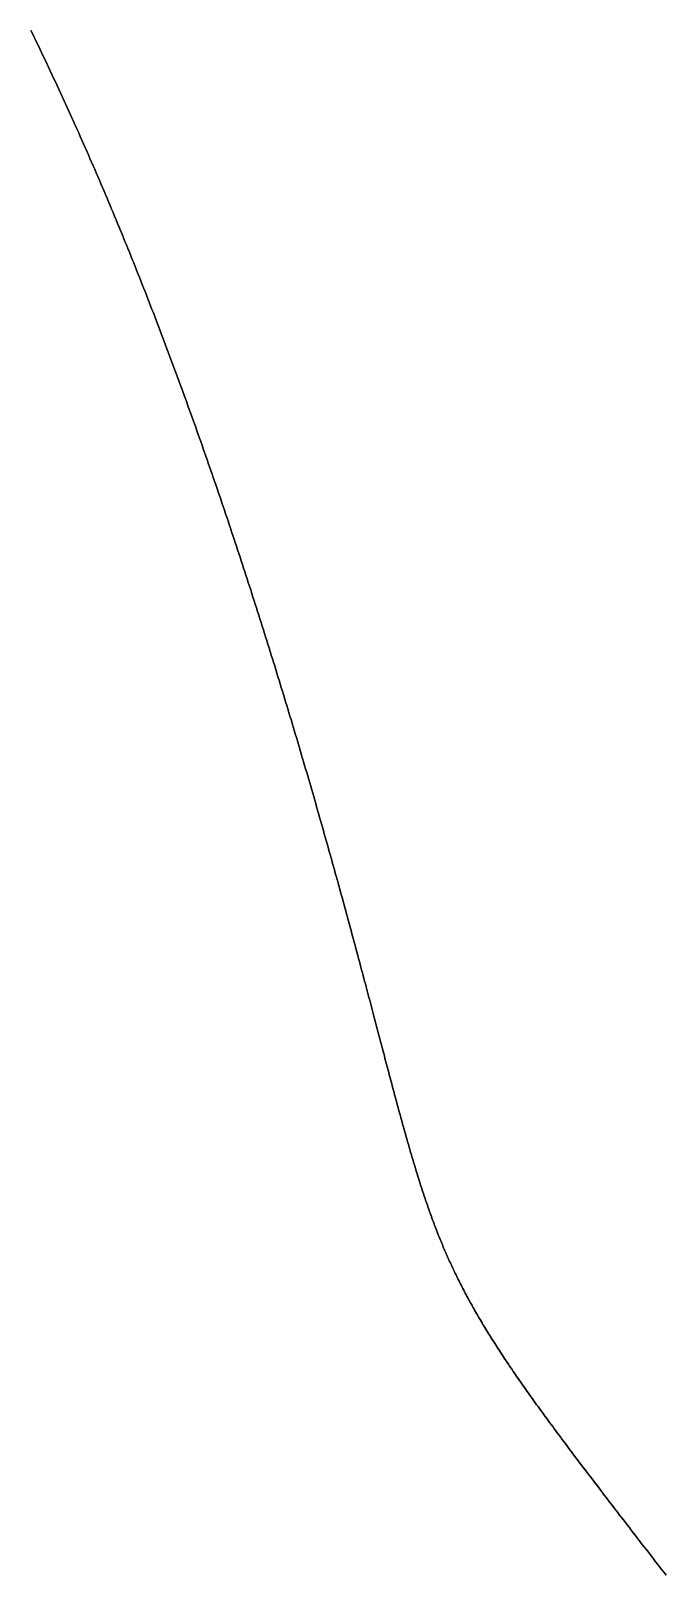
# Model space of a CAD drawing. Header units: inches. Extents: x 130170 to 284068, y 377793 to 804530.
# Drawn here: x 260257.2 to 260278.9, y 748816.8 to 748869.3 of the extents above; entities that cross this region are included whole.
import ezdxf

# ---------------------------------------------------------------- set-up
doc = ezdxf.new("R2010")
doc.units = ezdxf.units.IN
doc.header["$MEASUREMENT"] = 0
doc.layers.add('muni_il', color=7, linetype='Continuous')

msp = doc.modelspace()

# ---------------------------------------------------------------- linework, layer by layer
at = {"layer": 'muni_il'}
for points in [[(260278.867, 748816.75), (260278.795, 748816.844), (260278.723, 748816.937), (260278.652, 748817.029), (260278.581, 748817.122), (260278.51, 748817.213), (260278.439, 748817.305), (260278.369, 748817.396), (260278.299, 748817.487), (260278.229, 748817.577), (260278.16, 748817.667), (260278.091, 748817.757), (260278.022, 748817.846), (260277.953, 748817.935), (260277.885, 748818.023), (260277.817, 748818.112), (260277.749, 748818.199), (260277.682, 748818.287), (260277.615, 748818.374), (260277.548, 748818.46), (260277.482, 748818.546), (260277.416, 748818.632), (260277.35, 748818.717), (260277.285, 748818.802), (260277.22, 748818.887), (260277.155, 748818.971), (260277.091, 748819.055), (260277.027, 748819.138), (260276.963, 748819.221), (260276.899, 748819.304), (260276.836, 748819.386), (260276.774, 748819.468), (260276.711, 748819.549), (260276.649, 748819.631), (260276.588, 748819.711), (260276.526, 748819.791), (260276.465, 748819.871), (260276.404, 748819.951), (260276.344, 748820.03), (260276.284, 748820.109), (260276.225, 748820.187), (260276.165, 748820.265), (260276.107, 748820.342), (260276.048, 748820.419), (260275.99, 748820.496), (260275.932, 748820.572), (260275.875, 748820.648), (260275.817, 748820.724), (260275.761, 748820.799), (260275.704, 748820.874), (260275.648, 748820.948), (260275.593, 748821.022), (260275.537, 748821.096), (260275.483, 748821.169), (260275.428, 748821.242), (260275.374, 748821.314), (260275.32, 748821.386), (260275.266, 748821.458), (260275.213, 748821.529), (260275.161, 748821.6), (260275.108, 748821.671), (260275.056, 748821.741), (260275.005, 748821.811), (260274.953, 748821.881), (260274.902, 748821.95), (260274.852, 748822.019), (260274.802, 748822.087), (260274.752, 748822.155), (260274.702, 748822.223), (260274.653, 748822.29), (260274.604, 748822.357), (260274.556, 748822.424), (260274.508, 748822.491), (260274.46, 748822.557), (260274.413, 748822.622), (260274.366, 748822.688), (260274.319, 748822.753), (260274.273, 748822.818), (260274.227, 748822.882), (260274.182, 748822.946), (260274.136, 748823.01), (260274.092, 748823.073), (260274.047, 748823.137), (260274.003, 748823.199), (260273.959, 748823.262), (260273.916, 748823.324), (260273.872, 748823.386), (260273.83, 748823.448), (260273.787, 748823.51), (260273.745, 748823.571), (260273.703, 748823.631), (260273.662, 748823.692), (260273.621, 748823.752), (260273.58, 748823.812), (260273.54, 748823.872), (260273.5, 748823.932), (260273.46, 748823.991), (260273.42, 748824.05), (260273.381, 748824.109), (260273.343, 748824.167), (260273.304, 748824.225), (260273.266, 748824.283), (260273.228, 748824.341), (260273.191, 748824.399), (260273.153, 748824.456), (260273.116, 748824.513), (260273.08, 748824.57), (260273.044, 748824.626), (260273.008, 748824.683), (260272.972, 748824.739), (260272.937, 748824.795), (260272.902, 748824.851), (260272.867, 748824.907), (260272.832, 748824.962), (260272.798, 748825.017), (260272.764, 748825.072), (260272.731, 748825.127), (260272.697, 748825.182), (260272.664, 748825.237), (260272.632, 748825.291), (260272.599, 748825.345), (260272.567, 748825.399), (260272.535, 748825.453), (260272.503, 748825.507), (260272.472, 748825.561), (260272.441, 748825.614), (260272.41, 748825.667), (260272.379, 748825.721), (260272.349, 748825.774), (260272.319, 748825.827), (260272.289, 748825.88), (260272.259, 748825.932), (260272.23, 748825.985), (260272.201, 748826.038), (260272.172, 748826.09), (260272.143, 748826.143), (260272.115, 748826.195), (260272.087, 748826.247), (260272.059, 748826.299), (260272.031, 748826.351), (260272.004, 748826.403), (260271.976, 748826.455), (260271.949, 748826.507), (260271.923, 748826.559), (260271.896, 748826.611), (260271.87, 748826.662), (260271.843, 748826.714), (260271.818, 748826.766), (260271.792, 748826.817), (260271.766, 748826.869), (260271.741, 748826.92), (260271.716, 748826.972), (260271.691, 748827.023), (260271.666, 748827.075), (260271.641, 748827.127), (260271.617, 748827.178), (260271.593, 748827.23), (260271.569, 748827.281), (260271.545, 748827.333), (260271.521, 748827.384), (260271.497, 748827.436), (260271.474, 748827.487), (260271.451, 748827.539), (260271.428, 748827.591), (260271.405, 748827.642), (260271.382, 748827.694), (260271.359, 748827.746), (260271.337, 748827.798), (260271.315, 748827.85), (260271.293, 748827.902), (260271.271, 748827.954), (260271.249, 748828.006), (260271.227, 748828.058), (260271.205, 748828.111), (260271.184, 748828.163), (260271.162, 748828.216), (260271.141, 748828.268), (260271.12, 748828.321), (260271.099, 748828.374), (260271.078, 748828.427), (260271.058, 748828.48), (260271.037, 748828.533), (260271.016, 748828.586), (260270.996, 748828.64), (260270.976, 748828.693), (260270.955, 748828.747), (260270.935, 748828.801), (260270.915, 748828.855), (260270.895, 748828.909), (260270.875, 748828.963), (260270.856, 748829.018), (260270.836, 748829.072), (260270.816, 748829.127), (260270.797, 748829.182), (260270.777, 748829.237), (260270.758, 748829.293), (260270.739, 748829.348), (260270.719, 748829.404), (260270.7, 748829.46), (260270.681, 748829.516), (260270.662, 748829.572), (260270.643, 748829.629), (260270.624, 748829.685), (260270.605, 748829.742), (260270.586, 748829.8), (260270.567, 748829.857), (260270.548, 748829.915), (260270.53, 748829.973), (260270.511, 748830.031), (260270.492, 748830.089), (260270.474, 748830.148), (260270.455, 748830.207), (260270.436, 748830.266), (260270.418, 748830.325), (260270.399, 748830.385), (260270.381, 748830.445), (260270.362, 748830.505), (260270.344, 748830.566), (260270.325, 748830.627), (260270.307, 748830.688), (260270.288, 748830.749), (260270.27, 748830.811), (260270.251, 748830.873), (260270.233, 748830.935), (260270.214, 748830.997), (260270.195, 748831.06), (260270.177, 748831.124), (260270.158, 748831.187), (260270.14, 748831.251), (260270.121, 748831.315), (260270.103, 748831.379), (260270.084, 748831.444), (260270.065, 748831.51), (260270.047, 748831.575), (260270.028, 748831.641), (260270.009, 748831.707), (260269.991, 748831.774), (260269.972, 748831.841), (260269.953, 748831.908), (260269.934, 748831.975), (260269.915, 748832.043), (260269.896, 748832.112), (260269.877, 748832.18), (260269.858, 748832.249), (260269.839, 748832.319), (260269.82, 748832.389), (260269.801, 748832.459), (260269.781, 748832.53), (260269.762, 748832.601), (260269.743, 748832.672), (260269.723, 748832.744), (260269.704, 748832.816), (260269.684, 748832.888), (260269.664, 748832.961), (260269.645, 748833.035), (260269.625, 748833.109), (260269.605, 748833.183), (260269.585, 748833.257), (260269.565, 748833.332), (260269.545, 748833.408), (260269.525, 748833.484), (260269.504, 748833.56), (260269.484, 748833.637), (260269.463, 748833.714), (260269.443, 748833.791), (260269.422, 748833.869), (260269.401, 748833.948), (260269.381, 748834.027), (260269.36, 748834.106), (260269.339, 748834.186), (260269.317, 748834.266), (260269.296, 748834.346), (260269.275, 748834.428), (260269.253, 748834.509), (260269.232, 748834.591), (260269.21, 748834.673), (260269.188, 748834.756), (260269.166, 748834.839), (260269.144, 748834.923), (260269.122, 748835.007), (260269.1, 748835.092), (260269.078, 748835.177), (260269.055, 748835.263), (260269.032, 748835.349), (260269.01, 748835.435), (260268.987, 748835.522), (260268.964, 748835.609), (260268.941, 748835.697), (260268.918, 748835.785), (260268.894, 748835.874), (260268.871, 748835.963), (260268.847, 748836.053), (260268.823, 748836.143), (260268.799, 748836.234), (260268.775, 748836.325), (260268.751, 748836.416), (260268.727, 748836.508), (260268.702, 748836.6), (260268.678, 748836.693), (260268.653, 748836.787), (260268.628, 748836.88), (260268.603, 748836.974), (260268.578, 748837.069), (260268.553, 748837.164), (260268.528, 748837.26), (260268.502, 748837.356), (260268.476, 748837.452), (260268.45, 748837.549), (260268.425, 748837.646), (260268.398, 748837.744), (260268.372, 748837.842), (260268.346, 748837.941), (260268.319, 748838.04), (260268.292, 748838.14), (260268.266, 748838.239), (260268.239, 748838.34), (260268.211, 748838.441), (260268.184, 748838.542), (260268.157, 748838.644), (260268.129, 748838.746), (260268.101, 748838.848), (260268.073, 748838.951), (260268.045, 748839.055), (260268.017, 748839.158), (260267.989, 748839.262), (260267.96, 748839.367), (260267.931, 748839.472), (260267.903, 748839.578), (260267.874, 748839.683), (260267.845, 748839.789), (260267.815, 748839.896), (260267.786, 748840.003), (260267.756, 748840.11), (260267.727, 748840.218), (260267.697, 748840.326), (260267.667, 748840.435), (260267.637, 748840.544), (260267.606, 748840.653), (260267.576, 748840.762), (260267.545, 748840.872), (260267.515, 748840.982), (260267.484, 748841.093), (260267.453, 748841.204), (260267.422, 748841.316), (260267.39, 748841.427), (260267.359, 748841.539), (260267.327, 748841.652), (260267.295, 748841.764), (260267.263, 748841.877), (260267.231, 748841.99), (260267.199, 748842.104), (260267.167, 748842.218), (260267.134, 748842.332), (260267.102, 748842.447), (260267.069, 748842.562), (260267.036, 748842.677), (260267.003, 748842.792), (260266.97, 748842.908), (260266.937, 748843.024), (260266.903, 748843.14), (260266.87, 748843.256), (260266.836, 748843.373), (260266.802, 748843.49), (260266.768, 748843.607), (260266.734, 748843.725), (260266.7, 748843.843), (260266.665, 748843.961), (260266.631, 748844.079), (260266.596, 748844.197), (260266.561, 748844.316), (260266.526, 748844.435), (260266.492, 748844.554), (260266.456, 748844.673), (260266.421, 748844.793), (260266.386, 748844.912), (260266.35, 748845.032), (260266.315, 748845.152), (260266.279, 748845.272), (260266.243, 748845.393), (260266.207, 748845.513), (260266.171, 748845.634), (260266.135, 748845.755), (260266.099, 748845.876), (260266.062, 748845.997), (260266.026, 748846.118), (260265.989, 748846.24), (260265.952, 748846.361), (260265.915, 748846.483), (260265.878, 748846.605), (260265.841, 748846.727), (260265.804, 748846.849), (260265.767, 748846.971), (260265.729, 748847.094), (260265.692, 748847.216), (260265.654, 748847.339), (260265.616, 748847.461), (260265.579, 748847.584), (260265.541, 748847.707), (260265.503, 748847.829), (260265.465, 748847.952), (260265.427, 748848.075), (260265.388, 748848.198), (260265.35, 748848.321), (260265.311, 748848.445), (260265.273, 748848.568), (260265.234, 748848.691), (260265.195, 748848.814), (260265.157, 748848.938), (260265.118, 748849.061), (260265.079, 748849.185), (260265.04, 748849.308), (260265, 748849.431), (260264.961, 748849.555), (260264.922, 748849.678), (260264.882, 748849.802), (260264.843, 748849.925), (260264.803, 748850.049), (260264.764, 748850.173), (260264.724, 748850.296), (260264.684, 748850.42), (260264.644, 748850.543), (260264.604, 748850.667), (260264.564, 748850.79), (260264.524, 748850.914), (260264.483, 748851.037), (260264.443, 748851.161), (260264.403, 748851.284), (260264.362, 748851.408), (260264.322, 748851.531), (260264.281, 748851.655), (260264.24, 748851.778), (260264.199, 748851.902), (260264.158, 748852.025), (260264.117, 748852.148), (260264.076, 748852.271), (260264.035, 748852.395), (260263.994, 748852.518), (260263.953, 748852.641), (260263.912, 748852.764), (260263.87, 748852.887), (260263.829, 748853.01), (260263.787, 748853.133), (260263.745, 748853.256), (260263.704, 748853.379), (260263.662, 748853.502), (260263.62, 748853.625), (260263.578, 748853.748), (260263.536, 748853.87), (260263.494, 748853.993), (260263.452, 748854.116), (260263.409, 748854.238), (260263.367, 748854.361), (260263.325, 748854.483), (260263.282, 748854.606), (260263.239, 748854.728), (260263.197, 748854.851), (260263.154, 748854.973), (260263.111, 748855.095), (260263.068, 748855.218), (260263.025, 748855.34), (260262.982, 748855.462), (260262.939, 748855.584), (260262.896, 748855.706), (260262.852, 748855.828), (260262.809, 748855.95), (260262.765, 748856.072), (260262.722, 748856.194), (260262.678, 748856.316), (260262.634, 748856.438), (260262.59, 748856.56), (260262.546, 748856.681), (260262.502, 748856.803), (260262.458, 748856.925), (260262.414, 748857.047), (260262.369, 748857.168), (260262.325, 748857.29), (260262.28, 748857.412), (260262.235, 748857.533), (260262.19, 748857.655), (260262.146, 748857.776), (260262.1, 748857.898), (260262.055, 748858.019), (260262.01, 748858.141), (260261.965, 748858.262), (260261.919, 748858.384), (260261.874, 748858.505), (260261.828, 748858.627), (260261.782, 748858.748), (260261.736, 748858.87), (260261.69, 748858.991), (260261.644, 748859.113), (260261.598, 748859.234), (260261.551, 748859.356), (260261.505, 748859.477), (260261.458, 748859.599), (260261.411, 748859.72), (260261.364, 748859.842), (260261.317, 748859.963), (260261.27, 748860.085), (260261.223, 748860.207), (260261.175, 748860.328), (260261.127, 748860.45), (260261.08, 748860.572), (260261.032, 748860.693), (260260.984, 748860.815), (260260.935, 748860.937), (260260.887, 748861.059), (260260.839, 748861.18), (260260.79, 748861.302), (260260.741, 748861.424), (260260.692, 748861.546), (260260.643, 748861.668), (260260.594, 748861.79), (260260.544, 748861.912), (260260.495, 748862.034), (260260.445, 748862.156), (260260.395, 748862.279), (260260.345, 748862.401), (260260.295, 748862.523), (260260.244, 748862.645), (260260.194, 748862.768), (260260.143, 748862.89), (260260.092, 748863.013), (260260.041, 748863.135), (260259.99, 748863.258), (260259.938, 748863.381), (260259.887, 748863.503), (260259.835, 748863.626), (260259.783, 748863.749), (260259.731, 748863.872), (260259.678, 748863.995), (260259.626, 748864.118), (260259.573, 748864.241), (260259.52, 748864.364), (260259.467, 748864.488), (260259.414, 748864.611), (260259.36, 748864.734), (260259.307, 748864.858), (260259.253, 748864.981), (260259.199, 748865.105), (260259.144, 748865.228), (260259.09, 748865.352), (260259.035, 748865.476), (260258.98, 748865.6), (260258.925, 748865.723), (260258.87, 748865.847), (260258.815, 748865.971), (260258.759, 748866.095), (260258.703, 748866.219), (260258.647, 748866.344), (260258.591, 748866.468), (260258.534, 748866.592), (260258.478, 748866.716), (260258.421, 748866.841), (260258.364, 748866.965), (260258.307, 748867.09), (260258.249, 748867.214), (260258.191, 748867.339), (260258.134, 748867.463), (260258.076, 748867.588), (260258.017, 748867.713), (260257.959, 748867.838), (260257.9, 748867.962), (260257.841, 748868.087), (260257.782, 748868.212), (260257.723, 748868.337), (260257.663, 748868.462), (260257.604, 748868.587), (260257.544, 748868.712), (260257.484, 748868.836), (260257.424, 748868.961), (260257.363, 748869.086), (260257.303, 748869.211), (260257.242, 748869.336)], [(260257.242, 748869.336), (260257.303, 748869.211), (260257.363, 748869.086), (260257.424, 748868.961), (260257.484, 748868.836), (260257.544, 748868.712), (260257.604, 748868.587), (260257.663, 748868.462), (260257.723, 748868.337), (260257.782, 748868.212), (260257.841, 748868.087), (260257.9, 748867.962), (260257.959, 748867.838), (260258.017, 748867.713), (260258.076, 748867.588), (260258.134, 748867.463), (260258.191, 748867.339), (260258.249, 748867.214), (260258.307, 748867.09), (260258.364, 748866.965), (260258.421, 748866.841), (260258.478, 748866.716), (260258.534, 748866.592), (260258.591, 748866.468), (260258.647, 748866.344), (260258.703, 748866.219), (260258.759, 748866.095), (260258.815, 748865.971), (260258.87, 748865.847), (260258.925, 748865.723), (260258.98, 748865.6), (260259.035, 748865.476), (260259.09, 748865.352), (260259.144, 748865.228), (260259.199, 748865.105), (260259.253, 748864.981), (260259.307, 748864.858), (260259.36, 748864.734), (260259.414, 748864.611), (260259.467, 748864.488), (260259.52, 748864.364), (260259.573, 748864.241), (260259.626, 748864.118), (260259.678, 748863.995), (260259.731, 748863.872), (260259.783, 748863.749), (260259.835, 748863.626), (260259.887, 748863.503), (260259.938, 748863.381), (260259.99, 748863.258), (260260.041, 748863.135), (260260.092, 748863.013), (260260.143, 748862.89), (260260.194, 748862.768), (260260.244, 748862.645), (260260.295, 748862.523), (260260.345, 748862.401), (260260.395, 748862.279), (260260.445, 748862.156), (260260.495, 748862.034), (260260.544, 748861.912), (260260.594, 748861.79), (260260.643, 748861.668), (260260.692, 748861.546), (260260.741, 748861.424), (260260.79, 748861.302), (260260.839, 748861.18), (260260.887, 748861.059), (260260.935, 748860.937), (260260.984, 748860.815), (260261.032, 748860.693), (260261.08, 748860.572), (260261.127, 748860.45), (260261.175, 748860.328), (260261.223, 748860.207), (260261.27, 748860.085), (260261.317, 748859.963), (260261.364, 748859.842), (260261.411, 748859.72), (260261.458, 748859.599), (260261.505, 748859.477), (260261.551, 748859.356), (260261.598, 748859.234), (260261.644, 748859.113), (260261.69, 748858.991), (260261.736, 748858.87), (260261.782, 748858.748), (260261.828, 748858.627), (260261.874, 748858.505), (260261.919, 748858.384), (260261.965, 748858.262), (260262.01, 748858.141), (260262.055, 748858.019), (260262.1, 748857.898), (260262.146, 748857.776), (260262.19, 748857.655), (260262.235, 748857.533), (260262.28, 748857.412), (260262.325, 748857.29), (260262.369, 748857.168), (260262.414, 748857.047), (260262.458, 748856.925), (260262.502, 748856.803), (260262.546, 748856.681), (260262.59, 748856.56), (260262.634, 748856.438), (260262.678, 748856.316), (260262.722, 748856.194), (260262.765, 748856.072), (260262.809, 748855.95), (260262.852, 748855.828), (260262.896, 748855.706), (260262.939, 748855.584), (260262.982, 748855.462), (260263.025, 748855.34), (260263.068, 748855.218), (260263.111, 748855.095), (260263.154, 748854.973), (260263.197, 748854.851), (260263.239, 748854.728), (260263.282, 748854.606), (260263.325, 748854.483), (260263.367, 748854.361), (260263.409, 748854.238), (260263.452, 748854.116), (260263.494, 748853.993), (260263.536, 748853.87), (260263.578, 748853.748), (260263.62, 748853.625), (260263.662, 748853.502), (260263.704, 748853.379), (260263.745, 748853.256), (260263.787, 748853.133), (260263.829, 748853.01), (260263.87, 748852.887), (260263.912, 748852.764), (260263.953, 748852.641), (260263.994, 748852.518), (260264.035, 748852.395), (260264.076, 748852.271), (260264.117, 748852.148), (260264.158, 748852.025), (260264.199, 748851.902), (260264.24, 748851.778), (260264.281, 748851.655), (260264.322, 748851.531), (260264.362, 748851.408), (260264.403, 748851.284), (260264.443, 748851.161), (260264.483, 748851.037), (260264.524, 748850.914), (260264.564, 748850.79), (260264.604, 748850.667), (260264.644, 748850.543), (260264.684, 748850.42), (260264.724, 748850.296), (260264.764, 748850.173), (260264.803, 748850.049), (260264.843, 748849.925), (260264.882, 748849.802), (260264.922, 748849.678), (260264.961, 748849.555), (260265, 748849.431), (260265.04, 748849.308), (260265.079, 748849.185), (260265.118, 748849.061), (260265.157, 748848.938), (260265.195, 748848.814), (260265.234, 748848.691), (260265.273, 748848.568), (260265.311, 748848.445), (260265.35, 748848.321), (260265.388, 748848.198), (260265.427, 748848.075), (260265.465, 748847.952), (260265.503, 748847.829), (260265.541, 748847.707), (260265.579, 748847.584), (260265.616, 748847.461), (260265.654, 748847.339), (260265.692, 748847.216), (260265.729, 748847.094), (260265.767, 748846.971), (260265.804, 748846.849), (260265.841, 748846.727), (260265.878, 748846.605), (260265.915, 748846.483), (260265.952, 748846.361), (260265.989, 748846.24), (260266.026, 748846.118), (260266.062, 748845.997), (260266.099, 748845.876), (260266.135, 748845.755), (260266.171, 748845.634), (260266.207, 748845.513), (260266.243, 748845.393), (260266.279, 748845.272), (260266.315, 748845.152), (260266.35, 748845.032), (260266.386, 748844.912), (260266.421, 748844.793), (260266.456, 748844.673), (260266.492, 748844.554), (260266.526, 748844.435), (260266.561, 748844.316), (260266.596, 748844.197), (260266.631, 748844.079), (260266.665, 748843.961), (260266.7, 748843.843), (260266.734, 748843.725), (260266.768, 748843.607), (260266.802, 748843.49), (260266.836, 748843.373), (260266.87, 748843.256), (260266.903, 748843.14), (260266.937, 748843.024), (260266.97, 748842.908), (260267.003, 748842.792), (260267.036, 748842.677), (260267.069, 748842.562), (260267.102, 748842.447), (260267.134, 748842.332), (260267.167, 748842.218), (260267.199, 748842.104), (260267.231, 748841.99), (260267.263, 748841.877), (260267.295, 748841.764), (260267.327, 748841.652), (260267.359, 748841.539), (260267.39, 748841.427), (260267.422, 748841.316), (260267.453, 748841.204), (260267.484, 748841.093), (260267.515, 748840.982), (260267.545, 748840.872), (260267.576, 748840.762), (260267.606, 748840.653), (260267.637, 748840.544), (260267.667, 748840.435), (260267.697, 748840.326), (260267.727, 748840.218), (260267.756, 748840.11), (260267.786, 748840.003), (260267.815, 748839.896), (260267.845, 748839.789), (260267.874, 748839.683), (260267.903, 748839.578), (260267.931, 748839.472), (260267.96, 748839.367), (260267.989, 748839.262), (260268.017, 748839.158), (260268.045, 748839.055), (260268.073, 748838.951), (260268.101, 748838.848), (260268.129, 748838.746), (260268.157, 748838.644), (260268.184, 748838.542), (260268.211, 748838.441), (260268.239, 748838.34), (260268.266, 748838.239), (260268.292, 748838.14), (260268.319, 748838.04), (260268.346, 748837.941), (260268.372, 748837.842), (260268.398, 748837.744), (260268.425, 748837.646), (260268.45, 748837.549), (260268.476, 748837.452), (260268.502, 748837.356), (260268.528, 748837.26), (260268.553, 748837.164), (260268.578, 748837.069), (260268.603, 748836.974), (260268.628, 748836.88), (260268.653, 748836.787), (260268.678, 748836.693), (260268.702, 748836.6), (260268.727, 748836.508), (260268.751, 748836.416), (260268.775, 748836.325), (260268.799, 748836.234), (260268.823, 748836.143), (260268.847, 748836.053), (260268.871, 748835.963), (260268.894, 748835.874), (260268.918, 748835.785), (260268.941, 748835.697), (260268.964, 748835.609), (260268.987, 748835.522), (260269.01, 748835.435), (260269.032, 748835.349), (260269.055, 748835.263), (260269.078, 748835.177), (260269.1, 748835.092), (260269.122, 748835.007), (260269.144, 748834.923), (260269.166, 748834.839), (260269.188, 748834.756), (260269.21, 748834.673), (260269.232, 748834.591), (260269.253, 748834.509), (260269.275, 748834.428), (260269.296, 748834.346), (260269.317, 748834.266), (260269.339, 748834.186), (260269.36, 748834.106), (260269.381, 748834.027), (260269.401, 748833.948), (260269.422, 748833.869), (260269.443, 748833.791), (260269.463, 748833.714), (260269.484, 748833.637), (260269.504, 748833.56), (260269.525, 748833.484), (260269.545, 748833.408), (260269.565, 748833.332), (260269.585, 748833.257), (260269.605, 748833.183), (260269.625, 748833.109), (260269.645, 748833.035), (260269.664, 748832.961), (260269.684, 748832.888), (260269.704, 748832.816), (260269.723, 748832.744), (260269.743, 748832.672), (260269.762, 748832.601), (260269.781, 748832.53), (260269.801, 748832.459), (260269.82, 748832.389), (260269.839, 748832.319), (260269.858, 748832.249), (260269.877, 748832.18), (260269.896, 748832.112), (260269.915, 748832.043), (260269.934, 748831.975), (260269.953, 748831.908), (260269.972, 748831.841), (260269.991, 748831.774), (260270.009, 748831.707), (260270.028, 748831.641), (260270.047, 748831.575), (260270.065, 748831.51), (260270.084, 748831.444), (260270.103, 748831.379), (260270.121, 748831.315), (260270.14, 748831.251), (260270.158, 748831.187), (260270.177, 748831.124), (260270.195, 748831.06), (260270.214, 748830.997), (260270.233, 748830.935), (260270.251, 748830.873), (260270.27, 748830.811), (260270.288, 748830.749), (260270.307, 748830.688), (260270.325, 748830.627), (260270.344, 748830.566), (260270.362, 748830.505), (260270.381, 748830.445), (260270.399, 748830.385), (260270.418, 748830.325), (260270.436, 748830.266), (260270.455, 748830.207), (260270.474, 748830.148), (260270.492, 748830.089), (260270.511, 748830.031), (260270.53, 748829.973), (260270.548, 748829.915), (260270.567, 748829.857), (260270.586, 748829.8), (260270.605, 748829.742), (260270.624, 748829.685), (260270.643, 748829.629), (260270.662, 748829.572), (260270.681, 748829.516), (260270.7, 748829.46), (260270.719, 748829.404), (260270.739, 748829.348), (260270.758, 748829.293), (260270.777, 748829.237), (260270.797, 748829.182), (260270.816, 748829.127), (260270.836, 748829.072), (260270.856, 748829.018), (260270.875, 748828.963), (260270.895, 748828.909), (260270.915, 748828.855), (260270.935, 748828.801), (260270.955, 748828.747), (260270.976, 748828.693), (260270.996, 748828.64), (260271.016, 748828.586), (260271.037, 748828.533), (260271.058, 748828.48), (260271.078, 748828.427), (260271.099, 748828.374), (260271.12, 748828.321), (260271.141, 748828.268), (260271.162, 748828.216), (260271.184, 748828.163), (260271.205, 748828.111), (260271.227, 748828.058), (260271.249, 748828.006), (260271.271, 748827.954), (260271.293, 748827.902), (260271.315, 748827.85), (260271.337, 748827.798), (260271.359, 748827.746), (260271.382, 748827.694), (260271.405, 748827.642), (260271.428, 748827.591), (260271.451, 748827.539), (260271.474, 748827.487), (260271.497, 748827.436), (260271.521, 748827.384), (260271.545, 748827.333), (260271.569, 748827.281), (260271.593, 748827.23), (260271.617, 748827.178), (260271.641, 748827.127), (260271.666, 748827.075), (260271.691, 748827.023), (260271.716, 748826.972), (260271.741, 748826.92), (260271.766, 748826.869), (260271.792, 748826.817), (260271.818, 748826.766), (260271.843, 748826.714), (260271.87, 748826.662), (260271.896, 748826.611), (260271.923, 748826.559), (260271.949, 748826.507), (260271.976, 748826.455), (260272.004, 748826.403), (260272.031, 748826.351), (260272.059, 748826.299), (260272.087, 748826.247), (260272.115, 748826.195), (260272.143, 748826.143), (260272.172, 748826.09), (260272.201, 748826.038), (260272.23, 748825.985), (260272.259, 748825.932), (260272.289, 748825.88), (260272.319, 748825.827), (260272.349, 748825.774), (260272.379, 748825.721), (260272.41, 748825.667), (260272.441, 748825.614), (260272.472, 748825.561), (260272.503, 748825.507), (260272.535, 748825.453), (260272.567, 748825.399), (260272.599, 748825.345), (260272.632, 748825.291), (260272.664, 748825.237), (260272.697, 748825.182), (260272.731, 748825.127), (260272.764, 748825.072), (260272.798, 748825.017), (260272.832, 748824.962), (260272.867, 748824.907), (260272.902, 748824.851), (260272.937, 748824.795), (260272.972, 748824.739), (260273.008, 748824.683), (260273.044, 748824.626), (260273.08, 748824.57), (260273.116, 748824.513), (260273.153, 748824.456), (260273.191, 748824.399), (260273.228, 748824.341), (260273.266, 748824.283), (260273.304, 748824.225), (260273.343, 748824.167), (260273.381, 748824.109), (260273.42, 748824.05), (260273.46, 748823.991), (260273.5, 748823.932), (260273.54, 748823.872), (260273.58, 748823.812), (260273.621, 748823.752), (260273.662, 748823.692), (260273.703, 748823.631), (260273.745, 748823.571), (260273.787, 748823.51), (260273.83, 748823.448), (260273.872, 748823.386), (260273.916, 748823.324), (260273.959, 748823.262), (260274.003, 748823.199), (260274.047, 748823.137), (260274.092, 748823.073), (260274.136, 748823.01), (260274.182, 748822.946), (260274.227, 748822.882), (260274.273, 748822.818), (260274.319, 748822.753), (260274.366, 748822.688), (260274.413, 748822.622), (260274.46, 748822.557), (260274.508, 748822.491), (260274.556, 748822.424), (260274.604, 748822.357), (260274.653, 748822.29), (260274.702, 748822.223), (260274.752, 748822.155), (260274.802, 748822.087), (260274.852, 748822.019), (260274.902, 748821.95), (260274.953, 748821.881), (260275.005, 748821.811), (260275.056, 748821.741), (260275.108, 748821.671), (260275.161, 748821.6), (260275.213, 748821.529), (260275.266, 748821.458), (260275.32, 748821.386), (260275.374, 748821.314), (260275.428, 748821.242), (260275.483, 748821.169), (260275.537, 748821.096), (260275.593, 748821.022), (260275.648, 748820.948), (260275.704, 748820.874), (260275.761, 748820.799), (260275.817, 748820.724), (260275.875, 748820.648), (260275.932, 748820.572), (260275.99, 748820.496), (260276.048, 748820.419), (260276.107, 748820.342), (260276.165, 748820.265), (260276.225, 748820.187), (260276.284, 748820.109), (260276.344, 748820.03), (260276.404, 748819.951), (260276.465, 748819.871), (260276.526, 748819.791), (260276.588, 748819.711), (260276.649, 748819.631), (260276.711, 748819.549), (260276.774, 748819.468), (260276.836, 748819.386), (260276.899, 748819.304), (260276.963, 748819.221), (260277.027, 748819.138), (260277.091, 748819.055), (260277.155, 748818.971), (260277.22, 748818.887), (260277.285, 748818.802), (260277.35, 748818.717), (260277.416, 748818.632), (260277.482, 748818.546), (260277.548, 748818.46), (260277.615, 748818.374), (260277.682, 748818.287), (260277.749, 748818.199), (260277.817, 748818.112), (260277.885, 748818.023), (260277.953, 748817.935), (260278.022, 748817.846), (260278.091, 748817.757), (260278.16, 748817.667), (260278.229, 748817.577), (260278.299, 748817.487), (260278.369, 748817.396), (260278.439, 748817.305), (260278.51, 748817.213), (260278.581, 748817.122), (260278.652, 748817.029), (260278.723, 748816.937), (260278.795, 748816.844), (260278.867, 748816.75)]]:
    msp.add_lwpolyline(points, dxfattribs=at)

doc.saveas('drawing.dxf')
